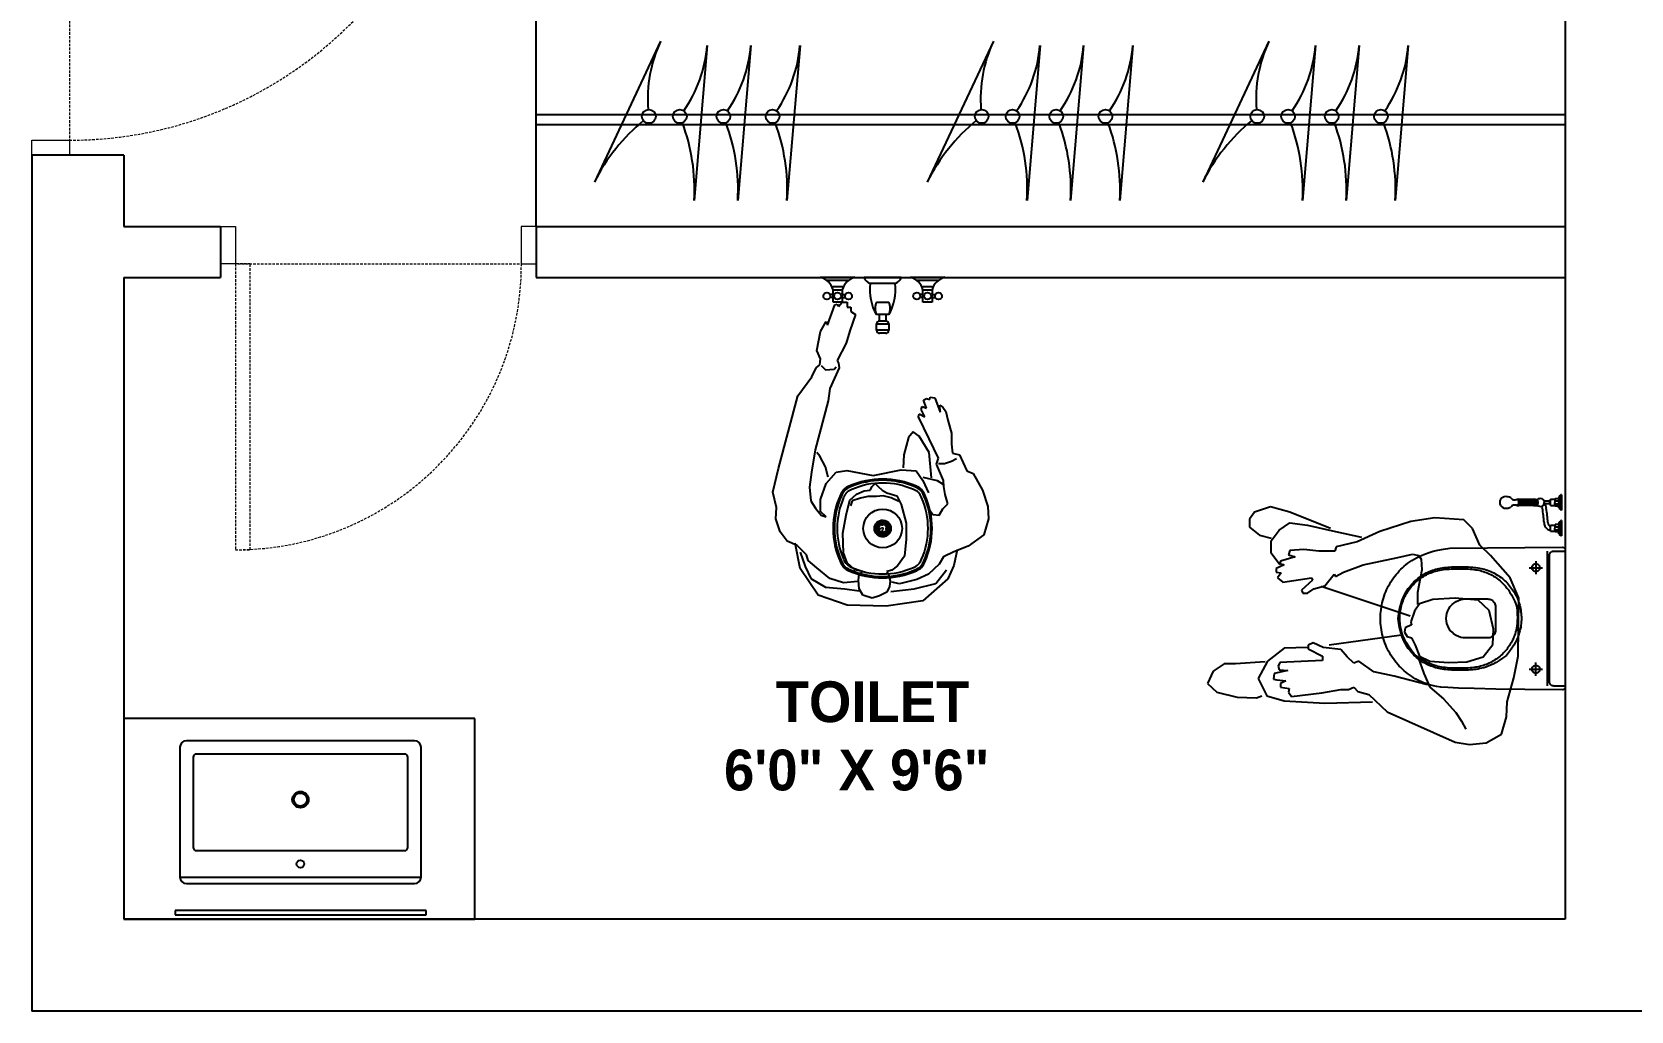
# Model space of a CAD drawing. Header units: inches. Extents: x 9636 to 21597, y -10243 to 557.
# Drawn here: x 14597.2 to 14754.1, y -8586.5 to -8490.4 of the extents above; entities that cross this region are included whole.
import ezdxf

# ---------------------------------------------------------------- set-up
doc = ezdxf.new("R2010")
doc.units = ezdxf.units.IN
doc.header["$MEASUREMENT"] = 0
for name, pattern in [('CENTER2', [1.125, 0.75, -0.125, 0.125, -0.125]), ('DASHED2', [0.375, 0.25, -0.125]), ('HIDDEN', [0.375, 0.25, -0.125])]:
    doc.linetypes.add(name, pattern=pattern)
for name, color, linetype in [('A-Door-Frame', 1, 'Continuous'), ('A-Door-Swing', 8, 'HIDDEN'), ('Edges', 7, 'Continuous')]:
    doc.layers.add(name, color=color, linetype=linetype)
doc.layers.add('Furniture', color=251, linetype='Continuous', lineweight=18)
doc.styles.add('MtXpl_Stylus_BT', font='')
doc.styles.get('MtXpl_Stylus_BT').set_extended_font_data('Stylus BT', bold=True)

# ---------------------------------------------------------------- blocks, each defined once
blk = doc.blocks.new('FF')
at = {"color": 252, "true_color": 0x939598}
for p, q in [((14747.69, -8358.47), (14747.69, -8577.47)), ((14646.69, -8509.47), (14646.69, -8487.47)), ((14646.69, -8498.47), (14747.69, -8498.47)), ((14646.69, -8499.47), (14747.69, -8499.47)), ((14597.19, -8502.47), (14597.19, -8586.47)), ((14606.19, -8502.47), (14597.19, -8502.47)), ((14606.19, -8502.47), (14606.19, -8509.47)), ((14606.19, -8509.47), (14615.69, -8509.47)), ((14615.69, -8509.47), (14615.69, -8514.47)), ((14646.69, -8509.47), (14747.69, -8509.47)), ((14646.69, -8509.47), (14646.69, -8514.47)), ((14606.19, -8514.47), (14606.19, -8577.47)), ((14606.19, -8514.47), (14615.69, -8514.47)), ((14646.69, -8514.47), (14747.69, -8514.47)), ((14677.95, -8514.47), (14674.6, -8514.47)), ((14677.35, -8514.77), (14675.2, -8514.77)), ((14682.52, -8514.47), (14678.86, -8514.47)), ((14681.91, -8515.08), (14679.47, -8515.08)), ((14686.78, -8514.47), (14683.43, -8514.47)), ((14686.18, -8514.77), (14684.03, -8514.77)), ((14675.82, -8516.14), (14675.51, -8516.14)), ((14675.82, -8516.45), (14675.51, -8516.45)), ((14675.69, -8515.38), (14676.85, -8515.38)), ((14675.82, -8516.91), (14675.82, -8515.69)), ((14675.82, -8515.69), (14676.73, -8515.69)), ((14676.73, -8515.69), (14676.73, -8516.91)), ((14676.73, -8516.14), (14677.04, -8516.14)), ((14676.73, -8516.45), (14677.04, -8516.45)), ((14684.65, -8516.14), (14684.34, -8516.14)), ((14684.65, -8516.45), (14684.34, -8516.45)), ((14684.52, -8515.38), (14685.68, -8515.38)), ((14684.65, -8516.91), (14684.65, -8515.69)), ((14684.65, -8515.69), (14685.56, -8515.69)), ((14685.56, -8515.69), (14685.56, -8516.91)), ((14685.56, -8516.14), (14685.86, -8516.14)), ((14685.56, -8516.45), (14685.86, -8516.45)), ((14676.73, -8516.91), (14675.82, -8516.91)), ((14680.08, -8516.91), (14681.3, -8516.91)), ((14681.3, -8518.12), (14680.08, -8518.12)), ((14680.38, -8518.73), (14680.38, -8518.12)), ((14680.99, -8518.12), (14680.99, -8518.73)), ((14685.56, -8516.91), (14684.65, -8516.91)), ((14680.08, -8519.65), (14680.08, -8519.04)), ((14680.08, -8519.04), (14681.3, -8519.04)), ((14681.3, -8519.65), (14680.08, -8519.65)), ((14680.38, -8518.73), (14680.99, -8518.73)), ((14681.3, -8519.04), (14681.3, -8519.65)), ((14680.99, -8519.95), (14680.38, -8519.95)), ((14640.67, -8557.77), (14606.19, -8557.77)), ((14606.19, -8557.77), (14606.19, -8577.47)), ((14640.67, -8577.47), (14640.67, -8557.77)), ((14611.7, -8560.58), (14611.7, -8573.32)), ((14634.75, -8559.94), (14612.34, -8559.94)), ((14635.39, -8573.32), (14635.39, -8560.58)), ((14613.01, -8561.57), (14613.01, -8570.41)), ((14633.76, -8561.26), (14613.33, -8561.26)), ((14634.08, -8570.41), (14634.08, -8561.57)), ((14613.33, -8570.73), (14633.76, -8570.73)), ((14611.7, -8573.32), (14635.39, -8573.32)), ((14612.34, -8573.96), (14634.75, -8573.96)), ((14747.69, -8577.47), (14606.19, -8577.47)), ((14606.19, -8577.47), (14640.67, -8577.47)), ((14635.88, -8576.62), (14611.25, -8576.62)), ((14611.25, -8576.62), (14611.25, -8577.03)), ((14611.25, -8577.03), (14635.88, -8577.03)), ((14635.88, -8577.03), (14635.88, -8576.62)), ((14855.19, -8586.47), (14597.19, -8586.47))]:
    blk.add_line(p, q, dxfattribs=at)
at = {"color": 252, "linetype": 'ByBlock', "true_color": 0x939598}
for p, q in [((14675.27, -8519.16), (14676, -8517.15)), ((14676, -8517.15), (14676.24, -8517.09)), ((14676.24, -8517.09), (14676.37, -8517.33)), ((14676.37, -8517.33), (14676.73, -8516.91)), ((14676.73, -8516.91), (14677.22, -8516.91)), ((14677.22, -8516.91), (14677.22, -8517.39)), ((14677.22, -8517.39), (14677.58, -8517.39)), ((14678.01, -8518.12), (14677.46, -8519.71)), ((14677.58, -8517.39), (14677.58, -8517.82)), ((14677.58, -8517.82), (14678.01, -8518.12)), ((14674.24, -8521.66), (14674.6, -8519.77)), ((14674.6, -8519.77), (14675.15, -8518.79)), ((14675.15, -8518.79), (14675.27, -8519.16)), ((14677.46, -8519.71), (14677.1, -8520.93)), ((14677.1, -8520.93), (14676.24, -8522.63)), ((14674.6, -8522.45), (14674.24, -8521.66)), ((14674.54, -8523.06), (14674.6, -8522.45)), ((14676.24, -8522.63), (14676.37, -8522.88)), ((14676.37, -8522.88), (14676.43, -8523.36)), ((14672.35, -8526.1), (14673.75, -8524.22)), ((14673.75, -8524.22), (14674.17, -8523.36)), ((14674.17, -8523.36), (14674.54, -8523.06)), ((14674.66, -8523.12), (14675.09, -8523.55)), ((14675.09, -8523.55), (14675.94, -8523.48)), ((14676.43, -8523.36), (14675.51, -8525.37)), ((14675.94, -8523.48), (14676.12, -8523.24)), ((14670.46, -8533.23), (14672.35, -8526.1)), ((14675.51, -8525.37), (14675.33, -8526.59)), ((14675.33, -8526.59), (14674.05, -8531.4)), ((14684.46, -8527.44), (14684.58, -8527.14)), ((14684.83, -8528.17), (14684.46, -8527.44)), ((14684.58, -8527.14), (14685.01, -8527.32)), ((14684.7, -8526.53), (14685.01, -8526.35)), ((14685.01, -8527.32), (14684.7, -8526.53)), ((14685.01, -8526.35), (14685.31, -8526.47)), ((14685.31, -8526.47), (14685.37, -8526.23)), ((14685.37, -8526.23), (14685.8, -8526.29)), ((14685.8, -8526.29), (14686.35, -8527.69)), ((14686.35, -8527.69), (14686.29, -8527.02)), ((14686.29, -8527.02), (14686.59, -8527.2)), ((14686.59, -8527.2), (14686.89, -8527.63)), ((14686.89, -8527.63), (14687.08, -8528.48)), ((14684.22, -8528.17), (14684.28, -8527.87)), ((14685.25, -8530.31), (14684.22, -8528.17)), ((14684.28, -8527.87), (14684.83, -8528.17)), ((14687.08, -8528.48), (14687.44, -8529.76)), ((14683.24, -8530.18), (14682.76, -8531.89)), ((14683.67, -8529.64), (14683.24, -8530.18)), ((14684.28, -8530.06), (14683.67, -8529.64)), ((14685.25, -8531.65), (14684.28, -8530.06)), ((14686.16, -8532.2), (14685.25, -8530.31)), ((14687.44, -8529.76), (14687.44, -8530.85)), ((14674.05, -8531.4), (14673.69, -8533.6)), ((14674.54, -8532.01), (14674.24, -8531.65)), ((14675.09, -8533.05), (14674.54, -8532.01)), ((14682.76, -8531.89), (14682.7, -8533.17)), ((14685.49, -8534.14), (14685.25, -8531.65)), ((14685.98, -8532.8), (14686.16, -8532.2)), ((14687.44, -8530.85), (14687.56, -8531.71)), ((14687.44, -8532.5), (14687.93, -8532.26)), ((14687.56, -8531.71), (14688.23, -8531.89)), ((14688.23, -8531.89), (14688.96, -8533.47)), ((14669.91, -8535.55), (14670.46, -8533.23)), ((14673.69, -8533.6), (14673.51, -8535.06)), ((14675.33, -8534.08), (14675.09, -8533.05)), ((14675.15, -8534.69), (14676.12, -8533.6)), ((14676.12, -8533.6), (14677.16, -8533.41)), ((14677.16, -8533.41), (14679.77, -8533.9)), ((14679.77, -8533.9), (14682.51, -8533.35)), ((14682.51, -8533.35), (14683.97, -8533.47)), ((14683.97, -8533.47), (14684.64, -8534.39)), ((14686.65, -8534.39), (14685.98, -8532.8)), ((14686.16, -8532.74), (14686.77, -8532.74)), ((14686.77, -8532.74), (14687.44, -8532.5)), ((14688.96, -8533.47), (14689.57, -8533.72)), ((14689.57, -8533.72), (14690.49, -8535.36)), ((14673.51, -8535.06), (14673.63, -8536.4)), ((14674.6, -8536.28), (14675.15, -8534.69)), ((14678.13, -8535.73), (14678.86, -8535.42)), ((14678.86, -8535.42), (14679.47, -8535.36)), ((14679.47, -8535.36), (14679.65, -8535)), ((14679.65, -8535), (14679.96, -8534.69)), ((14679.96, -8534.69), (14680.26, -8535)), ((14680.26, -8535), (14680.63, -8535.36)), ((14680.63, -8535.36), (14681.11, -8535.61)), ((14684.64, -8534.08), (14686.04, -8534.39)), ((14684.64, -8534.39), (14685.19, -8535.61)), ((14686.04, -8534.39), (14686.65, -8534.81)), ((14686.71, -8535), (14686.65, -8534.39)), ((14686.83, -8535.79), (14686.71, -8535)), ((14690.49, -8535.36), (14691.03, -8536.95)), ((14670.28, -8537.07), (14669.91, -8535.55)), ((14670.22, -8538.16), (14670.28, -8537.07)), ((14673.63, -8536.4), (14674.11, -8537.13)), ((14674.6, -8537.43), (14674.6, -8536.28)), ((14677.1, -8537.8), (14677.46, -8536.34)), ((14677.46, -8536.34), (14678.13, -8535.73)), ((14677.7, -8536.4), (14677.52, -8536.89)), ((14678.5, -8536.15), (14677.7, -8536.4)), ((14679.23, -8535.97), (14678.5, -8536.15)), ((14680.08, -8535.97), (14679.23, -8535.97)), ((14680.75, -8535.91), (14680.08, -8535.97)), ((14681.54, -8536.09), (14680.75, -8535.91)), ((14681.11, -8535.61), (14682.09, -8535.91)), ((14682.27, -8536.46), (14681.54, -8536.09)), ((14682.09, -8535.91), (14682.51, -8536.76)), ((14682.51, -8536.76), (14683, -8538.59)), ((14686.59, -8537.19), (14687.08, -8536.7)), ((14687.08, -8536.7), (14686.83, -8535.79)), ((14691.03, -8536.95), (14691.09, -8538.16)), ((14718.75, -8537), (14717.19, -8537.5)), ((14720.67, -8537.5), (14718.75, -8537)), ((14670.64, -8539.44), (14670.22, -8538.16)), ((14674.11, -8537.13), (14674.66, -8537.8)), ((14675.15, -8537.98), (14674.6, -8537.43)), ((14674.66, -8537.8), (14675.15, -8537.98)), ((14676.79, -8539.57), (14677.1, -8537.8)), ((14683, -8538.59), (14683, -8540.17)), ((14685.31, -8537.31), (14685.62, -8537.74)), ((14685.62, -8537.74), (14686.23, -8537.8)), ((14686.23, -8537.8), (14686.59, -8537.19)), ((14691.09, -8538.16), (14690.61, -8539.75)), ((14717.19, -8537.5), (14716.69, -8538.21)), ((14716.69, -8538.21), (14716.69, -8538.99)), ((14719.61, -8539.27), (14720.67, -8538.56)), ((14724.65, -8539.13), (14720.67, -8537.5)), ((14720.67, -8538.56), (14722.38, -8538.78)), ((14732.54, -8538.42), (14729.49, -8539.41)), ((14734.89, -8538.07), (14732.54, -8538.42)), ((14737.73, -8538.28), (14734.89, -8538.07)), ((14738.59, -8539.13), (14737.73, -8538.28)), ((14671.31, -8540.36), (14670.64, -8539.44)), ((14676.85, -8541.51), (14676.79, -8539.57)), ((14683, -8540.17), (14682.82, -8541.82)), ((14690.61, -8539.75), (14689.09, -8540.84)), ((14716.69, -8538.99), (14717.69, -8539.77)), ((14717.69, -8539.77), (14718.82, -8540.05)), ((14718.82, -8540.34), (14719.61, -8539.27)), ((14722.38, -8538.78), (14725.15, -8539.41)), ((14725.15, -8539.41), (14727.71, -8539.98)), ((14729.49, -8539.41), (14727.28, -8540.41)), ((14739.3, -8540.76), (14738.59, -8539.13)), ((14672.29, -8540.78), (14671.31, -8540.36)), ((14672.59, -8543.04), (14672.11, -8540.54)), ((14673.2, -8541.7), (14672.29, -8540.78)), ((14672.59, -8541.45), (14673.08, -8542.85)), ((14673.38, -8542.25), (14673.2, -8541.7)), ((14677.22, -8542.49), (14676.85, -8541.51)), ((14687.69, -8541.39), (14686.65, -8541.88)), ((14689.09, -8540.84), (14687.69, -8541.39)), ((14687.99, -8541.21), (14687.69, -8542.73)), ((14718.82, -8541.55), (14718.82, -8540.34)), ((14719.68, -8542.68), (14718.82, -8541.55)), ((14720.67, -8541.26), (14720.53, -8541.69)), ((14720.53, -8541.69), (14721.17, -8541.9)), ((14722.02, -8541.19), (14720.67, -8541.26)), ((14723.52, -8541.33), (14722.02, -8541.19)), ((14725.08, -8541.33), (14723.52, -8541.33)), ((14725.22, -8540.91), (14725.08, -8541.33)), ((14727.28, -8540.41), (14725.22, -8540.91)), ((14731.26, -8541.97), (14732.69, -8541.62)), ((14732.69, -8541.62), (14733.32, -8541.76)), ((14733.32, -8541.76), (14733.54, -8542.11)), ((14740.36, -8541.76), (14739.3, -8540.76)), ((14742.28, -8543.96), (14740.36, -8541.76)), ((14674.36, -8545.66), (14672.59, -8543.04)), ((14673.08, -8542.85), (14673.63, -8544.01)), ((14674.24, -8542.98), (14673.38, -8542.25)), ((14675.51, -8544.01), (14674.24, -8542.98)), ((14677.95, -8543.16), (14677.22, -8542.49)), ((14678.74, -8543.34), (14677.95, -8543.16)), ((14678.37, -8543.59), (14678.74, -8543.34)), ((14681.6, -8543.22), (14681.11, -8543.34)), ((14681.11, -8543.34), (14681.23, -8543.52)), ((14682.15, -8542.79), (14681.6, -8543.22)), ((14682.82, -8541.82), (14682.15, -8542.79)), ((14686.23, -8542.61), (14685.19, -8543.59)), ((14685.92, -8544.5), (14686.96, -8543.16)), ((14686.65, -8541.88), (14686.23, -8542.61)), ((14687.69, -8542.73), (14687.08, -8544.07)), ((14720.1, -8542.68), (14719.32, -8543.04)), ((14719.32, -8543.04), (14719.32, -8543.39)), ((14719.75, -8542.33), (14719.68, -8542.54)), ((14719.68, -8542.54), (14720.1, -8542.68)), ((14721.17, -8541.9), (14719.75, -8542.33)), ((14725.93, -8543.39), (14727.85, -8542.68)), ((14727.85, -8542.68), (14731.26, -8541.97)), ((14733.61, -8543.18), (14733.18, -8545.38)), ((14733.54, -8542.11), (14733.61, -8543.18)), ((14673.63, -8544.01), (14675.09, -8544.86)), ((14675.09, -8544.86), (14676.97, -8545.05)), ((14676.85, -8544.44), (14675.51, -8544.01)), ((14678.25, -8544.32), (14676.85, -8544.44)), ((14678.31, -8544.19), (14678.37, -8543.59)), ((14678.37, -8545.05), (14678.31, -8544.19)), ((14681.36, -8544.8), (14681.11, -8545.35)), ((14681.23, -8543.52), (14681.42, -8544.26)), ((14681.42, -8544.26), (14681.36, -8544.8)), ((14682.33, -8544.56), (14681.6, -8544.38)), ((14684.03, -8544.13), (14682.33, -8544.56)), ((14683.79, -8545.05), (14685.92, -8544.5)), ((14685.19, -8543.59), (14684.03, -8544.13)), ((14687.08, -8544.07), (14684.64, -8546.2)), ((14719.32, -8543.39), (14719.82, -8543.46)), ((14719.82, -8543.46), (14719.46, -8543.96)), ((14719.46, -8543.96), (14719.96, -8544.39)), ((14719.96, -8544.39), (14722.8, -8543.96)), ((14722.88, -8544.17), (14721.81, -8545.17)), ((14722.8, -8543.96), (14722.88, -8544.17)), ((14723.02, -8545.03), (14724.08, -8544.74)), ((14732.47, -8547.72), (14723.73, -8544.81)), ((14724.08, -8544.74), (14725.01, -8543.6)), ((14725.01, -8543.6), (14725.15, -8543.82)), ((14725.15, -8543.82), (14725.93, -8543.39)), ((14743.13, -8545.95), (14742.28, -8543.96)), ((14677.22, -8546.63), (14674.36, -8545.66)), ((14676.97, -8545.05), (14678.37, -8545.23)), ((14678.74, -8545.66), (14678.37, -8545.05)), ((14679.65, -8545.96), (14678.74, -8545.66)), ((14680.38, -8545.72), (14679.65, -8545.96)), ((14681.11, -8545.35), (14680.38, -8545.72)), ((14684.64, -8546.2), (14681.05, -8546.75)), ((14681.48, -8545.29), (14683.79, -8545.05)), ((14721.81, -8545.17), (14721.95, -8545.45)), ((14721.95, -8545.45), (14722.38, -8545.45)), ((14722.38, -8545.45), (14723.02, -8545.03)), ((14733.4, -8546.52), (14732.9, -8547.23)), ((14733.18, -8545.38), (14733.18, -8546.59)), ((14734.68, -8546.09), (14733.4, -8546.52)), ((14736.88, -8545.95), (14734.68, -8546.09)), ((14739.15, -8546.16), (14736.88, -8545.95)), ((14740.22, -8547.16), (14739.15, -8546.16)), ((14743.06, -8551.63), (14743.13, -8545.95)), ((14681.05, -8546.75), (14677.22, -8546.63)), ((14732.9, -8547.23), (14732.54, -8548.29)), ((14740.65, -8549), (14740.22, -8547.16)), ((14731.62, -8549.57), (14724.51, -8550.57)), ((14731.97, -8548.86), (14731.9, -8549.29)), ((14731.9, -8549.29), (14732.19, -8549.71)), ((14732.61, -8548.58), (14731.97, -8548.86)), ((14732.54, -8548.29), (14732.61, -8548.58)), ((14740.58, -8550.49), (14740.65, -8549)), ((14720.1, -8550.85), (14718.47, -8552.13)), ((14722.38, -8550.78), (14720.1, -8550.85)), ((14722.95, -8550.35), (14722.45, -8550.57)), ((14722.45, -8550.57), (14722.45, -8550.92)), ((14722.45, -8550.92), (14723.87, -8551.63)), ((14723.94, -8550.78), (14722.95, -8550.35)), ((14725.65, -8550.99), (14723.94, -8550.78)), ((14726.29, -8551.7), (14725.65, -8550.99)), ((14732.19, -8549.71), (14732.61, -8549.86)), ((14732.61, -8549.86), (14732.97, -8550.57)), ((14732.97, -8550.57), (14733.4, -8551.63)), ((14739.65, -8551.7), (14740.58, -8550.49)), ((14714.2, -8552.41), (14713.14, -8553.12)), ((14715.34, -8552.41), (14714.2, -8552.41)), ((14718.25, -8552.2), (14715.34, -8552.41)), ((14718.47, -8552.13), (14717.54, -8553.83)), ((14719.68, -8552.27), (14719.53, -8552.63)), ((14719.53, -8552.63), (14719.61, -8552.98)), ((14723.87, -8552.06), (14719.68, -8552.27)), ((14723.87, -8551.63), (14723.87, -8552.06)), ((14726.93, -8552.34), (14726.29, -8551.7)), ((14727.42, -8552.13), (14726.93, -8552.34)), ((14728.92, -8553.19), (14727.42, -8552.13)), ((14733.25, -8551.77), (14733.82, -8553.34)), ((14733.4, -8551.63), (14734.39, -8552.13)), ((14734.39, -8552.13), (14736.24, -8552.27)), ((14736.24, -8552.27), (14738.02, -8552.2)), ((14738.02, -8552.2), (14739.65, -8551.7)), ((14742.64, -8553.76), (14743.06, -8551.63)), ((14713.14, -8553.12), (14712.57, -8554.33)), ((14712.57, -8554.33), (14713.49, -8555.18)), ((14717.54, -8553.83), (14718.4, -8555.54)), ((14719.11, -8553.34), (14719.04, -8553.9)), ((14719.04, -8553.9), (14719.39, -8553.97)), ((14720.46, -8553.05), (14719.11, -8553.34)), ((14719.39, -8553.97), (14720.25, -8554.05)), ((14719.61, -8552.98), (14720.46, -8553.05)), ((14720.25, -8554.05), (14719.75, -8554.33)), ((14719.75, -8554.33), (14719.75, -8554.68)), ((14730.91, -8553.62), (14728.92, -8553.19)), ((14734.18, -8554.47), (14730.91, -8553.62)), ((14733.82, -8553.34), (14734.39, -8554.68)), ((14742, -8556.11), (14742.64, -8553.76)), ((14713.49, -8555.18), (14715.48, -8555.68)), ((14715.48, -8555.68), (14717.4, -8555.75)), ((14717.4, -8555.75), (14717.9, -8555.54)), ((14718.4, -8555.54), (14720.1, -8556.03)), ((14719.75, -8554.68), (14720.6, -8554.83)), ((14720.6, -8554.83), (14720.53, -8555.18)), ((14720.53, -8555.18), (14720.81, -8555.61)), ((14720.81, -8555.61), (14723.8, -8555.25)), ((14723.8, -8555.25), (14725.65, -8554.9)), ((14725.65, -8554.9), (14726.43, -8554.9)), ((14726.43, -8554.9), (14726.93, -8554.68)), ((14726.93, -8554.68), (14727.35, -8555.11)), ((14727.35, -8555.11), (14728.42, -8555.4)), ((14728.42, -8555.4), (14730.2, -8557.1)), ((14734.39, -8554.68), (14735.74, -8555.82)), ((14735.74, -8555.82), (14736.95, -8557.17)), ((14720.1, -8556.03), (14724.08, -8556.25)), ((14724.08, -8556.25), (14728.78, -8556.11)), ((14730.2, -8557.1), (14736.88, -8560.08)), ((14736.95, -8557.17), (14737.52, -8558.02)), ((14741.93, -8557.6), (14742, -8556.11)), ((14737.52, -8558.02), (14737.95, -8558.8)), ((14741.43, -8559.3), (14741.93, -8557.6)), ((14736.88, -8560.08), (14738.3, -8560.3)), ((14738.3, -8560.3), (14739.94, -8560.15)), ((14739.94, -8560.15), (14741.43, -8559.3))]:
    blk.add_line(p, q, dxfattribs=at)
at = {"color": 0}
for p, q in [((14744.59, -8536.26), (14743.14, -8536.26)), ((14744.59, -8536.85), (14743.14, -8536.85)), ((14744.6, -8536.27), (14743.15, -8536.27)), ((14744.62, -8536.28), (14743.16, -8536.28)), ((14744.62, -8536.84), (14743.16, -8536.84)), ((14744.65, -8536.3), (14743.18, -8536.3)), ((14744.65, -8536.81), (14743.18, -8536.81)), ((14744.69, -8536.33), (14743.21, -8536.33)), ((14744.69, -8536.78), (14743.21, -8536.78)), ((14744.72, -8536.37), (14743.23, -8536.37)), ((14744.72, -8536.75), (14743.24, -8536.75)), ((14744.74, -8536.41), (14743.26, -8536.41)), ((14744.74, -8536.7), (14743.26, -8536.7)), ((14744.76, -8536.45), (14743.27, -8536.45)), ((14744.76, -8536.66), (14743.27, -8536.66)), ((14744.77, -8536.5), (14743.28, -8536.5)), ((14744.78, -8536.61), (14743.28, -8536.61)), ((14744.78, -8536.55), (14743.29, -8536.55)), ((14744.77, -8536.26), (14744.92, -8536.26)), ((14744.77, -8536.85), (14744.92, -8536.85)), ((14746.19, -8536.42), (14745.62, -8536.42)), ((14746.19, -8536.68), (14745.63, -8536.68)), ((14746.26, -8536.85), (14746.26, -8536.25)), ((14746.26, -8536.25), (14746.68, -8536.25)), ((14746.26, -8536.85), (14746.68, -8536.85)), ((14746.68, -8536.25), (14746.68, -8536.55)), ((14746.68, -8536.4), (14747.08, -8536.4)), ((14746.68, -8536.85), (14746.68, -8536.55)), ((14746.68, -8536.7), (14747.08, -8536.7)), ((14747.08, -8536.19), (14746.71, -8536.19)), ((14747.08, -8536.91), (14746.71, -8536.91)), ((14747.08, -8536), (14747.08, -8536.55)), ((14747.08, -8537.09), (14747.08, -8536.55)), ((14747.24, -8537.24), (14747.24, -8535.85)), ((14747.34, -8535.8), (14747.27, -8535.8)), ((14747.34, -8535.8), (14747.34, -8537.3)), ((14747.08, -8538.54), (14747.08, -8539.09)), ((14747.24, -8539.78), (14747.24, -8538.39)), ((14747.34, -8537.3), (14747.27, -8537.3)), ((14747.34, -8538.34), (14747.27, -8538.34)), ((14747.34, -8538.34), (14747.34, -8539.84)), ((14746.26, -8539.39), (14746.26, -8538.79)), ((14746.26, -8538.79), (14746.68, -8538.79)), ((14746.26, -8539.39), (14746.68, -8539.39)), ((14746.68, -8538.79), (14746.68, -8539.09)), ((14746.68, -8538.94), (14747.08, -8538.94)), ((14746.68, -8539.39), (14746.68, -8539.09)), ((14746.68, -8539.24), (14747.08, -8539.24)), ((14747.08, -8538.73), (14746.71, -8538.73)), ((14747.08, -8539.45), (14746.71, -8539.45)), ((14747.08, -8539.63), (14747.08, -8539.09)), ((14747.34, -8539.84), (14747.27, -8539.84))]:
    blk.add_line(p, q, dxfattribs=at)
at = {"color": 252, "linetype": 'Continuous', "true_color": 0x939598}
for p, q in [((14680.28, -8538.52), (14680.09, -8538.6)), ((14680.56, -8538.41), (14680.28, -8538.52)), ((14680.75, -8538.33), (14680.56, -8538.41)), ((14680.16, -8538.92), (14680.16, -8538.86)), ((14680.16, -8538.92), (14680.16, -8539.31)), ((14680.16, -8539.36), (14680.16, -8539.31)), ((14680.62, -8539.9), (14680.82, -8539.82)), ((14681.1, -8539.7), (14680.82, -8539.82)), ((14681.1, -8539.7), (14681.29, -8539.62)), ((14681.21, -8538.86), (14681.21, -8538.92)), ((14681.21, -8539.31), (14681.21, -8538.92)), ((14681.21, -8539.31), (14681.21, -8539.36))]:
    blk.add_line(p, q, dxfattribs=at)
at = {"color": 252, "linetype": 'CENTER2', "true_color": 0x939598}
for p, q in [((14680.69, -8539.99), (14680.69, -8538.24)), ((14679.81, -8539.11), (14681.57, -8539.11))]:
    blk.add_line(p, q, dxfattribs=at)
at = {"color": 252, "true_color": 0x939598}
for centre, radius in [((14675.21, -8516.3), 0.34), ((14676.27, -8516.3), 0.34), ((14677.34, -8516.3), 0.34), ((14684.04, -8516.3), 0.34), ((14685.1, -8516.3), 0.34), ((14686.17, -8516.3), 0.34), ((14623.54, -8565.72), 0.797), ((14623.54, -8565.72), 0.638), ((14623.54, -8572.03), 0.374)]:
    blk.add_circle(centre, radius, dxfattribs=at)
at = {"color": 252, "linetype": 'Continuous', "true_color": 0x939598}
for radius in [1.9, 0.811, 0.466, 0.409]:
    blk.add_circle((14680.69, -8539.11), radius, dxfattribs=at)
at = {"color": 252, "true_color": 0x939598}
for centre, radius, start, end in [((14674.14, -8516.14), 1.74, 15.2551, 74.7449), ((14678.41, -8516.14), 1.74, 105.2551, 164.7449), ((14679.72, -8514.22), 0.892, 196.1502, 253.8498), ((14684.34, -8515.69), 4.91, 172.875, 209.7449), ((14677.04, -8515.69), 4.91, 330.2551, 7.125), ((14681.66, -8514.22), 0.892, 286.1502, 343.8498), ((14682.97, -8516.14), 1.74, 15.2551, 74.7449), ((14687.23, -8516.14), 1.74, 105.2551, 164.7449), ((14681.47, -8517.51), 1.52, 156.3417, 203.6584), ((14679.91, -8517.51), 1.52, 336.3417, 23.6583), ((14680.38, -8519.03), 0.295, 88.2224, 181.7776), ((14680.38, -8519.66), 0.295, 178.2224, 271.7776), ((14681, -8519.03), 0.295, 358.2224, 91.7776), ((14681, -8519.66), 0.295, 268.2224, 1.7776), ((14612.34, -8560.58), 0.638, 90, 180), ((14634.75, -8560.58), 0.638, 0, 90), ((14613.33, -8561.57), 0.319, 90, 180), ((14633.76, -8561.57), 0.319, 360, 90), ((14613.33, -8570.41), 0.319, 180, 270), ((14633.76, -8570.41), 0.319, 270, 0), ((14612.34, -8573.32), 0.638, 180, 270), ((14634.75, -8573.32), 0.638, 270, 0)]:
    blk.add_arc(centre, radius, start, end, dxfattribs=at)
at = {"color": 252, "linetype": 'Continuous', "true_color": 0x939598}
for centre, radius, start, end in [((14677.81, -8536.23), 1.33, 108.5612, 161.4243), ((14677.88, -8536.3), 1.29, 107.8792, 162.1204), ((14678.02, -8536.44), 1.2, 107.1823, 162.8172), ((14680.69, -8542.31), 8.05, 65.7453, 114.2564), ((14680.69, -8542.25), 7.87, 65.9156, 114.0845), ((14680.69, -8542.1), 7.45, 66.0502, 113.9498), ((14683.36, -8536.44), 1.2, 17.1892, 72.8119), ((14683.48, -8536.32), 1.32, 18.4913, 71.509), ((14683.57, -8536.23), 1.33, 18.6493, 71.3514), ((14683.88, -8539.11), 8.05, 155.7447, 204.2565), ((14683.83, -8539.11), 7.87, 155.9155, 204.0845), ((14683.67, -8539.11), 7.45, 156.0461, 203.954), ((14677.7, -8539.11), 7.45, 336.0462, 23.9541), ((14677.55, -8539.11), 7.87, 335.9156, 24.0844), ((14677.49, -8539.11), 8.05, 335.7431, 24.2554), ((14680.69, -8539.11), 0.789, 136.0565, 268.9435), ((14680.69, -8539.11), 0.718, 124.5731, 280.4269), ((14680.34, -8538.79), 0.32, 134.2179, 143.1195), ((14680.69, -8539.11), 0.789, 88.9435, 136.0565), ((14680.69, -8539.11), 0.583, 25.5438, 154.4562), ((14680.69, -8539.11), 0.718, 304.5731, 100.4269), ((14680.69, -8539.11), 0.789, 316.0565, 88.9435), ((14680.71, -8538.62), 0.296, 81.5141, 91.147), ((14680.69, -8539.11), 0.789, 316.0565, 88.6411), ((14680.69, -8539.11), 0.583, 205.5438, 334.4562), ((14680.67, -8539.61), 0.296, 261.5149, 271.1477), ((14680.69, -8539.11), 0.789, 268.9435, 316.0565), ((14681.03, -8539.43), 0.32, 314.2179, 323.1195), ((14677.81, -8542), 1.33, 198.5617, 251.4379), ((14677.88, -8541.92), 1.29, 197.9496, 252.0505), ((14678.02, -8541.78), 1.2, 197.1884, 252.8085), ((14680.69, -8535.92), 8.05, 245.7429, 294.2555), ((14680.69, -8535.97), 7.87, 245.9155, 294.0846), ((14680.69, -8536.13), 7.45, 246.0504, 293.9499), ((14683.36, -8541.78), 1.2, 287.1836, 342.814), ((14683.5, -8541.92), 1.29, 287.9494, 342.0514), ((14683.57, -8541.99), 1.33, 288.64, 341.3731)]:
    blk.add_arc(centre, radius, start, end, dxfattribs=at)
at = {"color": 0}
for centre, radius, start, end in [((14741.84, -8536.56), 0.572, 89.1351, 270.8649), ((14741.87, -8537.07), 1.08, 63.5123, 91.2517), ((14741.87, -8536.05), 1.08, 268.7483, 296.4877), ((14742.72, -8535.87), 0.433, 212.6481, 253.7121), ((14742.72, -8537.25), 0.433, 106.2879, 147.3519), ((14742.71, -8535.09), 1.2, 264.3747, 281.6429), ((14742.71, -8538.03), 1.2, 78.3571, 95.6253), ((14742.98, -8536.29), 0.0381, 53.1441, 126.8559), ((14742.83, -8536.56), 0.32, 293.4368, 66.5632), ((14742.98, -8536.82), 0.0381, 233.1441, 306.8559), ((14743.05, -8536.32), 0.0712, 47.3065, 132.6935), ((14742.85, -8536.56), 0.328, 296.3551, 63.6449), ((14743.05, -8536.8), 0.0712, 227.3065, 312.6935), ((14743.12, -8536.29), 0.0381, 53.1441, 126.8559), ((14742.9, -8536.56), 0.351, 303.1371, 56.8629), ((14743.12, -8536.82), 0.0381, 233.1441, 306.8559), ((14742.92, -8536.56), 0.371, 307.5398, 52.4602), ((14744.61, -8536.29), 0.0381, 53.1441, 126.8559), ((14744.46, -8536.56), 0.32, 293.4368, 66.5632), ((14744.61, -8536.82), 0.0381, 233.1441, 306.8559), ((14744.68, -8536.32), 0.0712, 47.3065, 132.6935), ((14744.49, -8536.56), 0.328, 296.3551, 63.6449), ((14744.68, -8536.8), 0.0712, 227.3065, 312.6935), ((14744.75, -8536.29), 0.0381, 53.1441, 126.8559), ((14744.54, -8536.56), 0.351, 303.1371, 56.8629), ((14744.75, -8536.82), 0.0381, 233.1441, 306.8559), ((14744.55, -8536.56), 0.371, 307.5398, 52.4602), ((14745.28, -8536.96), 0.78, 78.4004, 117.2273), ((14744.58, -8536.56), 0.448, 319.0147, 40.9853), ((14745.28, -8536.16), 0.78, 242.7727, 281.5996), ((14744.79, -8537.23), 0.68, 6.7734, 25.9176), ((14745.22, -8536.56), 0.425, 300.5106, 59.4894), ((14744.71, -8537.27), 1.14, 6.2314, 31.4068), ((14746.4, -8536.55), 0.255, 125.7762, 234.2238), ((14746.83, -8536.29), 0.149, 140.0793, 164.0924), ((14746.83, -8536.81), 0.149, 195.9076, 219.9207), ((14747.39, -8536.17), 0.35, 115.7896, 151.6564), ((14747.39, -8536.93), 0.35, 208.3436, 244.2104), ((14747.3, -8535.85), 0.0612, 117.9179, 181.9718), ((14707.74, -8542.11), 38.05, 5.4067, 7.4927), ((14746.43, -8538.52), 0.817, 180.3664, 230.3303), ((14730.09, -8539.63), 15.94, 3.9597, 8.9398), ((14746.38, -8538.53), 0.388, 179.3915, 250.9496), ((14747.39, -8538.71), 0.35, 115.7896, 151.6564), ((14747.3, -8537.24), 0.0612, 178.0282, 242.0821), ((14747.3, -8538.39), 0.0612, 117.9179, 181.9718), ((14746.3, -8538.66), 0.624, 231.415, 265.6989), ((14746.83, -8538.83), 0.149, 140.0793, 164.0924), ((14746.83, -8539.35), 0.149, 195.9076, 219.9207), ((14747.39, -8539.47), 0.35, 208.3436, 244.2104), ((14747.3, -8539.78), 0.0612, 178.0282, 242.0821)]:
    blk.add_arc(centre, radius, start, end, dxfattribs=at)
at = {"layer": 'A-Door-Frame', "color": 252, "lineweight": 5, "true_color": 0x939598}
for p, q in [((14597.19, -8502.47), (14597.19, -8501)), ((14597.19, -8501), (14600.86, -8501)), ((14600.86, -8501), (14600.86, -8502.47)), ((14597.19, -8502.47), (14600.86, -8502.47)), ((14615.69, -8509.47), (14617.16, -8509.47)), ((14615.69, -8509.47), (14615.69, -8513.14)), ((14617.16, -8509.47), (14617.16, -8513.14)), ((14646.69, -8509.47), (14645.22, -8509.47)), ((14645.22, -8509.47), (14645.22, -8513.14)), ((14646.69, -8509.47), (14646.69, -8513.14)), ((14617.16, -8513.14), (14615.69, -8513.14)), ((14645.22, -8513.14), (14646.69, -8513.14))]:
    blk.add_line(p, q, dxfattribs=at)
at = {"layer": 'A-Door-Swing', "color": 252, "linetype": 'DASHED2', "lineweight": 5, "true_color": 0x939598}
for p, q in [((14600.86, -8462.29), (14600.86, -8501.35)), ((14617.16, -8513.14), (14617.16, -8541.2)), ((14618.62, -8513.14), (14617.16, -8513.14)), ((14617.41, -8513.14), (14645.47, -8513.14)), ((14618.62, -8541.2), (14618.62, -8513.14)), ((14617.16, -8541.2), (14618.62, -8541.2))]:
    blk.add_line(p, q, dxfattribs=at)
for centre, radius in [((14600.86, -8461.94), 39.07), ((14617.16, -8513.14), 28.07)]:
    blk.add_arc(centre, radius, 270, 0, dxfattribs=at)
at = {"layer": 'Edges'}
for p, q in [((14736.38, -8541.04), (14747.42, -8540.95)), ((14745.96, -8554.57), (14745.96, -8541.33)), ((14746.16, -8541.66), (14746.17, -8541.61)), ((14746.16, -8541.71), (14746.16, -8541.66)), ((14746.16, -8554.18), (14746.16, -8541.71)), ((14746.17, -8541.61), (14746.18, -8541.56)), ((14746.18, -8541.56), (14746.21, -8541.52)), ((14746.21, -8541.52), (14746.23, -8541.48)), ((14746.23, -8541.48), (14746.27, -8541.44)), ((14746.27, -8541.44), (14746.31, -8541.41)), ((14746.31, -8541.41), (14746.35, -8541.38)), ((14746.35, -8541.38), (14746.39, -8541.36)), ((14746.39, -8541.36), (14746.44, -8541.34)), ((14746.44, -8541.34), (14746.49, -8541.33)), ((14746.49, -8541.33), (14746.54, -8541.33)), ((14746.54, -8541.33), (14747.69, -8541.33)), ((14747.42, -8540.95), (14747.45, -8540.95)), ((14747.45, -8540.95), (14747.49, -8540.96)), ((14747.49, -8540.96), (14747.52, -8540.97)), ((14747.52, -8540.97), (14747.55, -8540.98)), ((14747.55, -8540.98), (14747.58, -8541)), ((14747.58, -8541), (14747.61, -8541.02)), ((14747.61, -8541.02), (14747.63, -8541.05)), ((14747.63, -8541.05), (14747.65, -8541.08)), ((14747.65, -8541.08), (14747.67, -8541.11)), ((14747.67, -8541.11), (14747.68, -8541.15)), ((14747.68, -8541.15), (14747.69, -8541.18)), ((14747.69, -8541.18), (14747.69, -8541.21)), ((14747.69, -8541.21), (14747.69, -8541.33)), ((14747.69, -8541.33), (14747.69, -8554.57)), ((14744.16, -8542.96), (14744.43, -8542.96)), ((14744.43, -8542.96), (14744.44, -8542.86)), ((14744.44, -8543.06), (14744.43, -8542.96)), ((14744.43, -8542.96), (14744.81, -8542.96)), ((14744.44, -8542.86), (14744.48, -8542.77)), ((14744.48, -8543.15), (14744.44, -8543.06)), ((14744.48, -8542.77), (14744.54, -8542.69)), ((14744.54, -8543.23), (14744.48, -8543.15)), ((14744.54, -8542.69), (14744.62, -8542.63)), ((14744.62, -8543.29), (14744.54, -8543.23)), ((14744.62, -8542.63), (14744.71, -8542.59)), ((14744.71, -8543.33), (14744.62, -8543.29)), ((14744.71, -8542.59), (14744.81, -8542.58)), ((14744.81, -8543.35), (14744.71, -8543.33)), ((14744.81, -8542.31), (14744.81, -8542.58)), ((14744.81, -8542.58), (14744.91, -8542.59)), ((14744.81, -8542.58), (14744.81, -8542.96)), ((14744.81, -8542.96), (14744.81, -8543.35)), ((14744.81, -8542.96), (14745.2, -8542.96)), ((14744.91, -8543.33), (14744.81, -8543.35)), ((14744.81, -8543.35), (14744.81, -8543.61)), ((14744.91, -8542.59), (14745, -8542.63)), ((14745, -8543.29), (14744.91, -8543.33)), ((14745, -8542.63), (14745.08, -8542.69)), ((14745.08, -8543.23), (14745, -8543.29)), ((14745.08, -8542.69), (14745.15, -8542.77)), ((14745.15, -8543.15), (14745.08, -8543.23)), ((14745.15, -8542.77), (14745.18, -8542.86)), ((14745.18, -8543.06), (14745.15, -8543.15)), ((14745.18, -8542.86), (14745.2, -8542.96)), ((14745.2, -8542.96), (14745.18, -8543.06)), ((14745.2, -8542.96), (14745.46, -8542.96)), ((14744.44, -8552.83), (14744.48, -8552.74)), ((14744.48, -8552.74), (14744.54, -8552.66)), ((14744.54, -8552.66), (14744.62, -8552.6)), ((14744.62, -8552.6), (14744.71, -8552.56)), ((14744.71, -8552.56), (14744.81, -8552.55)), ((14744.81, -8552.55), (14744.81, -8552.28)), ((14744.81, -8552.55), (14744.91, -8552.56)), ((14744.81, -8552.93), (14744.81, -8552.55)), ((14744.91, -8552.56), (14745, -8552.6)), ((14745, -8552.6), (14745.08, -8552.66)), ((14745.08, -8552.66), (14745.15, -8552.74)), ((14745.15, -8552.74), (14745.18, -8552.83)), ((14744.16, -8552.93), (14744.43, -8552.93)), ((14744.43, -8552.93), (14744.44, -8552.83)), ((14744.44, -8553.03), (14744.43, -8552.93)), ((14744.43, -8552.93), (14744.81, -8552.93)), ((14744.48, -8553.12), (14744.44, -8553.03)), ((14744.54, -8553.2), (14744.48, -8553.12)), ((14744.62, -8553.26), (14744.54, -8553.2)), ((14744.71, -8553.3), (14744.62, -8553.26)), ((14744.81, -8553.31), (14744.71, -8553.3)), ((14744.81, -8553.31), (14744.81, -8552.93)), ((14744.81, -8552.93), (14745.2, -8552.93)), ((14744.91, -8553.3), (14744.81, -8553.31)), ((14744.81, -8553.58), (14744.81, -8553.31)), ((14745, -8553.26), (14744.91, -8553.3)), ((14745.08, -8553.2), (14745, -8553.26)), ((14745.15, -8553.12), (14745.08, -8553.2)), ((14745.18, -8553.03), (14745.15, -8553.12)), ((14745.18, -8552.83), (14745.2, -8552.93)), ((14745.2, -8552.93), (14745.18, -8553.03)), ((14745.2, -8552.93), (14745.46, -8552.93)), ((14746.16, -8554.23), (14746.16, -8554.18)), ((14746.17, -8554.28), (14746.16, -8554.23)), ((14746.18, -8554.33), (14746.17, -8554.28)), ((14746.21, -8554.37), (14746.18, -8554.33)), ((14746.23, -8554.42), (14746.21, -8554.37)), ((14746.27, -8554.45), (14746.23, -8554.42)), ((14746.31, -8554.49), (14746.27, -8554.45)), ((14746.35, -8554.51), (14746.31, -8554.49)), ((14746.39, -8554.54), (14746.35, -8554.51)), ((14746.44, -8554.55), (14746.39, -8554.54)), ((14746.49, -8554.56), (14746.44, -8554.55)), ((14746.54, -8554.57), (14746.49, -8554.56)), ((14746.54, -8554.57), (14747.69, -8554.57)), ((14747.45, -8554.94), (14747.42, -8554.95)), ((14747.49, -8554.94), (14747.45, -8554.94)), ((14747.52, -8554.93), (14747.49, -8554.94)), ((14747.55, -8554.91), (14747.52, -8554.93)), ((14747.58, -8554.89), (14747.55, -8554.91)), ((14747.61, -8554.87), (14747.58, -8554.89)), ((14747.63, -8554.84), (14747.61, -8554.87)), ((14747.65, -8554.81), (14747.63, -8554.84)), ((14747.67, -8554.78), (14747.65, -8554.81)), ((14747.68, -8554.75), (14747.67, -8554.78)), ((14747.69, -8554.71), (14747.68, -8554.75)), ((14747.69, -8554.57), (14747.69, -8554.68)), ((14747.69, -8554.68), (14747.69, -8554.71))]:
    blk.add_line(p, q, dxfattribs=at)
for points in [[(14747.42, -8554.95), (14743.73, -8554.91), (14740.88, -8554.87), (14738.75, -8554.83), (14737.22, -8554.78), (14736.17, -8554.73), (14735.49, -8554.68), (14735.06, -8554.62), (14734.76, -8554.56), (14734.5, -8554.49), (14734.25, -8554.42), (14734.01, -8554.34), (14733.79, -8554.25), (14733.57, -8554.16), (14733.36, -8554.07), (14733.16, -8553.96), (14732.97, -8553.86), (14732.77, -8553.74), (14732.59, -8553.62), (14732.4, -8553.49), (14732.22, -8553.36), (14732.05, -8553.22), (14731.88, -8553.08), (14731.71, -8552.93), (14731.55, -8552.77), (14731.4, -8552.61), (14731.25, -8552.45), (14731.1, -8552.27), (14730.96, -8552.1), (14730.83, -8551.92), (14730.7, -8551.74), (14730.58, -8551.55), (14730.47, -8551.36), (14730.36, -8551.16), (14730.26, -8550.96), (14730.16, -8550.76), (14730.07, -8550.56), (14729.99, -8550.35), (14729.92, -8550.14), (14729.85, -8549.93), (14729.79, -8549.71), (14729.73, -8549.5), (14729.69, -8549.28), (14729.65, -8549.06), (14729.61, -8548.84), (14729.59, -8548.62), (14729.57, -8548.39), (14729.56, -8548.17), (14729.55, -8547.95), (14729.56, -8547.72), (14729.57, -8547.5), (14729.59, -8547.28), (14729.61, -8547.06), (14729.65, -8546.83), (14729.69, -8546.62), (14729.73, -8546.4), (14729.79, -8546.18), (14729.85, -8545.97), (14729.92, -8545.75), (14729.99, -8545.54), (14730.07, -8545.34), (14730.16, -8545.13), (14730.26, -8544.93), (14730.36, -8544.73), (14730.47, -8544.53), (14730.58, -8544.34), (14730.7, -8544.16), (14730.83, -8543.97), (14730.96, -8543.79), (14731.1, -8543.62), (14731.25, -8543.45), (14731.4, -8543.28), (14731.55, -8543.12), (14731.71, -8542.97), (14731.88, -8542.82), (14732.06, -8542.67), (14732.24, -8542.53), (14732.44, -8542.39), (14732.65, -8542.25), (14732.87, -8542.11), (14733.1, -8541.98), (14733.36, -8541.85), (14733.64, -8541.72), (14733.96, -8541.59), (14734.32, -8541.47), (14734.73, -8541.35), (14735.2, -8541.24), (14735.75, -8541.14), (14736.38, -8541.04)], [(14731.28, -8547.95), (14731.35, -8547.48), (14731.43, -8547.07), (14731.51, -8546.72), (14731.6, -8546.41), (14731.69, -8546.14), (14731.78, -8545.91), (14731.88, -8545.7), (14731.98, -8545.51), (14732.08, -8545.33), (14732.18, -8545.17), (14732.29, -8545.01), (14732.39, -8544.87), (14732.5, -8544.73), (14732.61, -8544.6), (14732.72, -8544.48), (14732.84, -8544.36), (14732.96, -8544.25), (14733.09, -8544.14), (14733.21, -8544.03), (14733.35, -8543.93), (14733.48, -8543.83), (14733.62, -8543.74), (14733.76, -8543.65), (14733.9, -8543.56), (14734.05, -8543.48), (14734.2, -8543.41), (14734.35, -8543.34), (14734.5, -8543.28), (14734.66, -8543.22), (14734.82, -8543.16), (14734.97, -8543.12), (14735.14, -8543.07), (14735.3, -8543.03), (14735.46, -8543), (14735.63, -8542.97), (14735.8, -8542.95), (14735.97, -8542.93), (14736.16, -8542.91), (14736.34, -8542.9), (14736.54, -8542.89), (14736.74, -8542.88), (14736.94, -8542.87), (14737.15, -8542.87), (14737.37, -8542.87), (14737.58, -8542.87), (14737.79, -8542.87), (14738, -8542.88), (14738.2, -8542.89), (14738.39, -8542.9), (14738.58, -8542.91), (14738.76, -8542.93), (14738.93, -8542.95), (14739.1, -8542.97), (14739.27, -8543), (14739.43, -8543.03), (14739.6, -8543.07), (14739.76, -8543.12), (14739.92, -8543.16), (14740.07, -8543.22), (14740.23, -8543.28), (14740.38, -8543.34), (14740.53, -8543.41), (14740.68, -8543.48), (14740.83, -8543.56), (14740.97, -8543.65), (14741.11, -8543.74), (14741.25, -8543.83), (14741.39, -8543.93), (14741.52, -8544.03), (14741.65, -8544.14), (14741.77, -8544.25), (14741.89, -8544.36), (14742.01, -8544.48), (14742.12, -8544.6), (14742.23, -8544.73), (14742.33, -8544.86), (14742.43, -8544.99), (14742.53, -8545.13), (14742.62, -8545.27), (14742.71, -8545.41), (14742.79, -8545.55), (14742.86, -8545.7), (14742.94, -8545.85), (14743, -8546), (14743.07, -8546.16), (14743.12, -8546.31), (14743.17, -8546.47), (14743.22, -8546.63), (14743.26, -8546.79), (14743.3, -8546.95), (14743.33, -8547.12), (14743.35, -8547.28), (14743.37, -8547.45), (14743.38, -8547.61), (14743.39, -8547.78), (14743.39, -8547.95), (14743.39, -8548.11), (14743.38, -8548.28), (14743.37, -8548.45), (14743.35, -8548.62), (14743.32, -8548.8), (14743.28, -8548.98), (14743.23, -8549.17), (14743.18, -8549.36), (14743.11, -8549.57), (14743.03, -8549.79), (14742.93, -8550.02), (14742.8, -8550.27), (14742.65, -8550.55), (14742.45, -8550.86), (14742.22, -8551.2), (14741.93, -8551.57)], [(14732.86, -8551.44), (14732.59, -8551.08), (14732.36, -8550.75), (14732.17, -8550.45), (14732.02, -8550.19), (14731.9, -8549.94), (14731.8, -8549.72), (14731.72, -8549.51), (14731.66, -8549.31), (14731.61, -8549.12), (14731.56, -8548.94), (14731.53, -8548.77), (14731.5, -8548.6), (14731.48, -8548.43), (14731.46, -8548.27), (14731.45, -8548.11), (14731.45, -8547.95), (14731.45, -8547.79), (14731.46, -8547.63), (14731.47, -8547.47), (14731.49, -8547.31), (14731.52, -8547.15), (14731.55, -8546.99), (14731.58, -8546.84), (14731.62, -8546.68), (14731.66, -8546.53), (14731.71, -8546.37), (14731.77, -8546.22), (14731.83, -8546.07), (14731.89, -8545.93), (14731.96, -8545.78), (14732.03, -8545.64), (14732.11, -8545.5), (14732.2, -8545.37), (14732.28, -8545.23), (14732.38, -8545.1), (14732.47, -8544.97), (14732.57, -8544.85), (14732.68, -8544.73), (14732.79, -8544.61), (14732.9, -8544.49), (14733.01, -8544.38), (14733.13, -8544.28), (14733.26, -8544.18), (14733.38, -8544.08), (14733.51, -8543.98), (14733.65, -8543.89), (14733.78, -8543.81), (14733.92, -8543.73), (14734.06, -8543.65), (14734.2, -8543.58), (14734.35, -8543.51), (14734.5, -8543.45), (14734.65, -8543.4), (14734.8, -8543.34), (14734.95, -8543.3), (14735.11, -8543.26), (14735.26, -8543.22), (14735.42, -8543.19), (14735.58, -8543.16), (14735.75, -8543.14), (14735.92, -8543.12), (14736.1, -8543.1), (14736.29, -8543.09), (14736.48, -8543.08), (14736.68, -8543.07), (14736.89, -8543.06), (14737.11, -8543.06), (14737.33, -8543.06), (14737.54, -8543.06), (14737.76, -8543.07), (14737.97, -8543.07), (14738.17, -8543.08), (14738.36, -8543.1), (14738.54, -8543.11), (14738.72, -8543.13), (14738.89, -8543.16), (14739.05, -8543.18), (14739.2, -8543.22), (14739.36, -8543.25), (14739.51, -8543.29), (14739.66, -8543.34), (14739.81, -8543.39), (14739.95, -8543.44), (14740.1, -8543.5), (14740.24, -8543.57), (14740.38, -8543.64), (14740.52, -8543.71), (14740.65, -8543.79), (14740.79, -8543.87), (14740.92, -8543.96), (14741.05, -8544.05), (14741.18, -8544.15), (14741.31, -8544.26), (14741.43, -8544.38), (14741.57, -8544.51), (14741.7, -8544.64), (14741.83, -8544.79), (14741.97, -8544.96), (14742.11, -8545.15), (14742.26, -8545.38), (14742.41, -8545.63), (14742.57, -8545.94), (14742.73, -8546.29), (14742.91, -8546.7)], [(14736.41, -8546.78), (14736.58, -8546.59), (14736.77, -8546.43), (14736.97, -8546.29), (14737.2, -8546.18), (14737.44, -8546.09), (14737.68, -8546.05), (14737.93, -8546.03), (14740.09, -8546.03), (14740.19, -8546.04), (14740.28, -8546.06), (14740.38, -8546.09), (14740.47, -8546.13), (14740.55, -8546.19), (14740.63, -8546.25), (14740.69, -8546.33), (14740.75, -8546.41), (14740.79, -8546.5), (14740.83, -8546.6), (14740.85, -8546.7)], [(14741.93, -8551.57), (14741.55, -8551.85), (14741.21, -8552.08), (14740.9, -8552.27), (14740.61, -8552.42), (14740.36, -8552.54), (14740.12, -8552.64), (14739.91, -8552.72), (14739.7, -8552.78), (14739.5, -8552.83), (14739.31, -8552.87), (14739.13, -8552.91), (14738.95, -8552.94), (14738.76, -8552.96), (14738.58, -8552.98), (14738.39, -8553), (14738.2, -8553.01), (14738, -8553.01), (14737.79, -8553.02), (14737.58, -8553.02), (14737.37, -8553.03), (14737.15, -8553.02), (14736.94, -8553.02), (14736.74, -8553.01), (14736.54, -8553.01), (14736.34, -8553), (14736.16, -8552.98), (14735.97, -8552.96), (14735.8, -8552.94), (14735.63, -8552.92), (14735.46, -8552.89), (14735.3, -8552.86), (14735.14, -8552.82), (14734.97, -8552.78), (14734.82, -8552.73), (14734.66, -8552.67), (14734.5, -8552.62), (14734.35, -8552.55), (14734.2, -8552.48), (14734.05, -8552.41), (14733.9, -8552.33), (14733.76, -8552.25), (14733.62, -8552.16), (14733.48, -8552.06), (14733.35, -8551.97), (14733.21, -8551.86), (14733.09, -8551.76), (14732.96, -8551.65), (14732.84, -8551.53), (14732.72, -8551.41), (14732.61, -8551.29), (14732.5, -8551.16), (14732.39, -8551.02), (14732.29, -8550.88), (14732.18, -8550.72), (14732.08, -8550.56), (14731.98, -8550.38), (14731.88, -8550.19), (14731.78, -8549.98), (14731.69, -8549.75), (14731.6, -8549.48), (14731.51, -8549.17), (14731.43, -8548.82), (14731.35, -8548.41), (14731.28, -8547.95)], [(14742.91, -8546.7), (14742.96, -8547.14), (14742.99, -8547.52), (14743, -8547.87), (14742.99, -8548.17), (14742.98, -8548.43), (14742.95, -8548.67), (14742.91, -8548.88), (14742.87, -8549.08), (14742.82, -8549.26), (14742.77, -8549.44), (14742.72, -8549.6), (14742.66, -8549.76), (14742.6, -8549.91), (14742.53, -8550.06), (14742.46, -8550.2), (14742.38, -8550.34), (14742.3, -8550.47), (14742.22, -8550.6), (14742.13, -8550.73), (14742.04, -8550.86), (14741.95, -8550.98), (14741.85, -8551.1), (14741.74, -8551.22), (14741.63, -8551.33), (14741.52, -8551.44), (14741.41, -8551.55), (14741.29, -8551.65), (14741.17, -8551.75), (14741.04, -8551.85), (14740.92, -8551.94), (14740.79, -8552.02), (14740.65, -8552.1), (14740.52, -8552.18), (14740.38, -8552.26), (14740.24, -8552.32), (14740.1, -8552.39), (14739.95, -8552.45), (14739.81, -8552.5), (14739.66, -8552.55), (14739.51, -8552.6), (14739.36, -8552.64), (14739.2, -8552.68), (14739.05, -8552.71), (14738.89, -8552.74), (14738.72, -8552.76), (14738.54, -8552.78), (14738.36, -8552.8), (14738.17, -8552.81), (14737.97, -8552.82), (14737.76, -8552.83), (14737.54, -8552.83), (14737.33, -8552.83), (14737.11, -8552.83), (14736.89, -8552.83), (14736.68, -8552.82), (14736.48, -8552.82), (14736.29, -8552.81), (14736.1, -8552.79), (14735.92, -8552.77), (14735.74, -8552.75), (14735.56, -8552.72), (14735.38, -8552.69), (14735.2, -8552.65), (14735.01, -8552.6), (14734.81, -8552.54), (14734.6, -8552.47), (14734.37, -8552.37), (14734.13, -8552.26), (14733.86, -8552.11), (14733.56, -8551.93), (14733.23, -8551.71), (14732.86, -8551.44)], [(14736.16, -8548.68), (14736.08, -8548.44), (14736.03, -8548.2), (14736.02, -8547.95), (14736.03, -8547.7), (14736.08, -8547.45), (14736.16, -8547.21), (14736.27, -8546.99), (14736.41, -8546.78)], [(14740.85, -8546.7), (14740.85, -8546.8), (14740.85, -8549.1), (14740.85, -8549.2), (14740.83, -8549.3), (14740.79, -8549.39), (14740.75, -8549.48), (14740.69, -8549.56), (14740.63, -8549.64), (14740.55, -8549.71), (14740.47, -8549.76), (14740.38, -8549.81), (14740.28, -8549.84), (14740.19, -8549.86), (14740.09, -8549.86)], [(14740.09, -8549.86), (14737.93, -8549.86), (14737.68, -8549.85), (14737.44, -8549.8), (14737.2, -8549.72), (14736.97, -8549.61), (14736.77, -8549.47), (14736.58, -8549.3), (14736.41, -8549.11), (14736.27, -8548.9), (14736.16, -8548.68)]]:
    blk.add_lwpolyline(points, dxfattribs=at)
at = {"layer": 'Furniture', "color": 252, "lineweight": -2, "true_color": 0x939598}
for p, q in [((14658.89, -8491.3), (14652.4, -8505.11)), ((14691.56, -8491.3), (14685.07, -8505.11)), ((14718.6, -8491.3), (14712.11, -8505.11)), ((14663.47, -8491.71), (14662.19, -8506.92)), ((14667.75, -8491.71), (14666.47, -8506.92)), ((14672.58, -8491.71), (14671.29, -8506.92)), ((14696.14, -8491.71), (14694.86, -8506.92)), ((14700.42, -8491.71), (14699.14, -8506.92)), ((14705.25, -8491.71), (14703.96, -8506.92)), ((14723.18, -8491.71), (14721.9, -8506.92)), ((14727.47, -8491.71), (14726.18, -8506.92)), ((14732.29, -8491.71), (14731.01, -8506.92))]:
    blk.add_line(p, q, dxfattribs=at)
for centre in [(14657.74, -8498.67), (14660.78, -8498.67), (14665.06, -8498.67), (14669.89, -8498.67), (14690.41, -8498.67), (14693.45, -8498.67), (14697.73, -8498.67), (14702.56, -8498.67), (14717.46, -8498.67), (14720.49, -8498.67), (14724.77, -8498.67), (14729.6, -8498.67)]:
    blk.add_circle(centre, 0.673, dxfattribs=at)
for centre, radius, start, end in [((14670.82, -8496.93), 13.19, 154.7514, 184.6513), ((14703.49, -8496.93), 13.19, 154.7514, 184.6513), ((14730.53, -8496.93), 13.19, 154.7514, 184.6513), ((14650.32, -8490.62), 13.19, 325.3487, 355.2486), ((14654.61, -8490.62), 13.19, 325.3487, 355.2486), ((14659.43, -8490.62), 13.19, 325.3487, 355.2486), ((14682.99, -8490.62), 13.19, 325.3487, 355.2486), ((14687.27, -8490.62), 13.19, 325.3487, 355.2486), ((14692.1, -8490.62), 13.19, 325.3487, 355.2486), ((14710.04, -8490.62), 13.19, 325.3487, 355.2486), ((14714.32, -8490.62), 13.19, 325.3487, 355.2486), ((14719.14, -8490.62), 13.19, 325.3487, 355.2486), ((14669.03, -8513.47), 18.62, 129.3984, 153.3097), ((14643.6, -8505.84), 18.62, 356.6903, 20.6016), ((14647.88, -8505.84), 18.62, 356.6903, 20.6016), ((14652.71, -8505.84), 18.62, 356.6903, 20.6016), ((14701.7, -8513.47), 18.62, 129.3984, 153.3097), ((14676.27, -8505.84), 18.62, 356.6903, 20.6016), ((14680.55, -8505.84), 18.62, 356.6903, 20.6016), ((14685.38, -8505.84), 18.62, 356.6903, 20.6016), ((14728.74, -8513.47), 18.62, 129.3984, 153.3097), ((14703.31, -8505.84), 18.62, 356.6903, 20.6016), ((14707.6, -8505.84), 18.62, 356.6903, 20.6016), ((14712.42, -8505.84), 18.62, 356.6903, 20.6016)]:
    blk.add_arc(centre, radius, start, end, dxfattribs=at)
at = {"color": 252, "true_color": 0x939598, "style": 'MtXpl_Stylus_BT'}
for s, p in [('TOILET', (14670.19, -8558.12)), ('6\'0" X 9\'6"', (14665.12, -8564.82))]:
    blk.add_text(s, height=4, rotation=0.0094, dxfattribs=at).set_placement(p)

msp = doc.modelspace()

# ---------------------------------------------------------------- block references
at = {"color": 18, "true_color": 0x000000}
msp.add_blockref('FF', (0, 0), dxfattribs=at)

doc.saveas('drawing.dxf')
